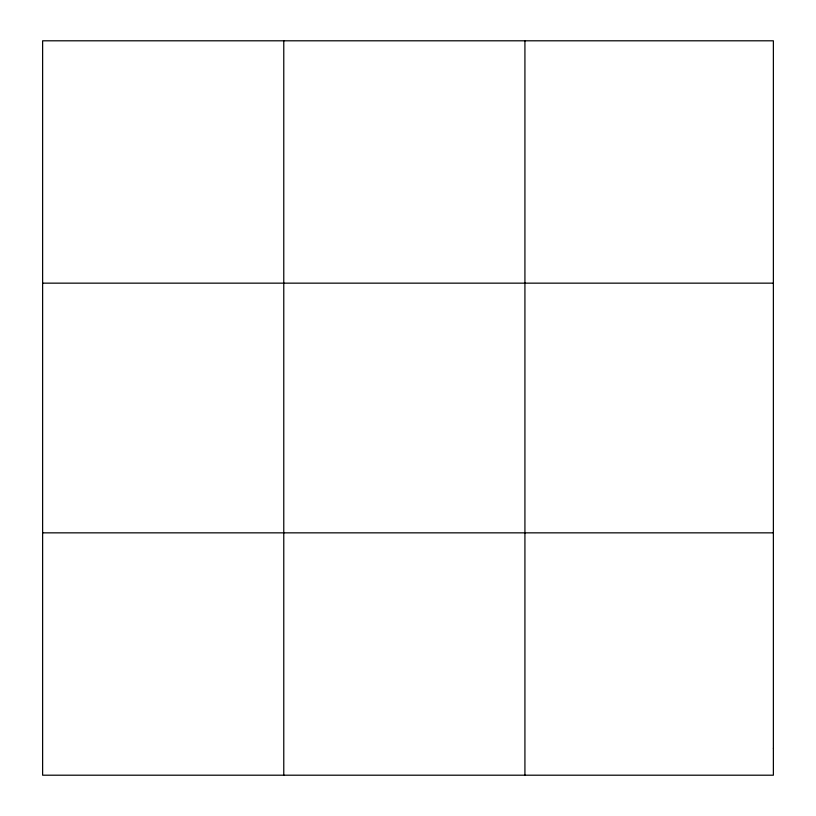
<?xml version="1.0" encoding="UTF-8"?>
<svg xmlns="http://www.w3.org/2000/svg" width="816" height="816" viewBox="0 0 816 816"><rect width="100%" height="100%" fill="white"/><g stroke="black" fill="none" stroke-linecap="round" stroke-linejoin="round"><path stroke-width="1.22" d="M283.774 40.8L283.774 775.2M524.923 40.8L524.923 775.2M42.626 283.152L773.374 283.152M42.626 532.848L773.374 532.848M773.374 748.272L773.374 775.2L42.626 775.2L42.626 40.8L773.374 40.8L773.374 748.272"/></g></svg>
